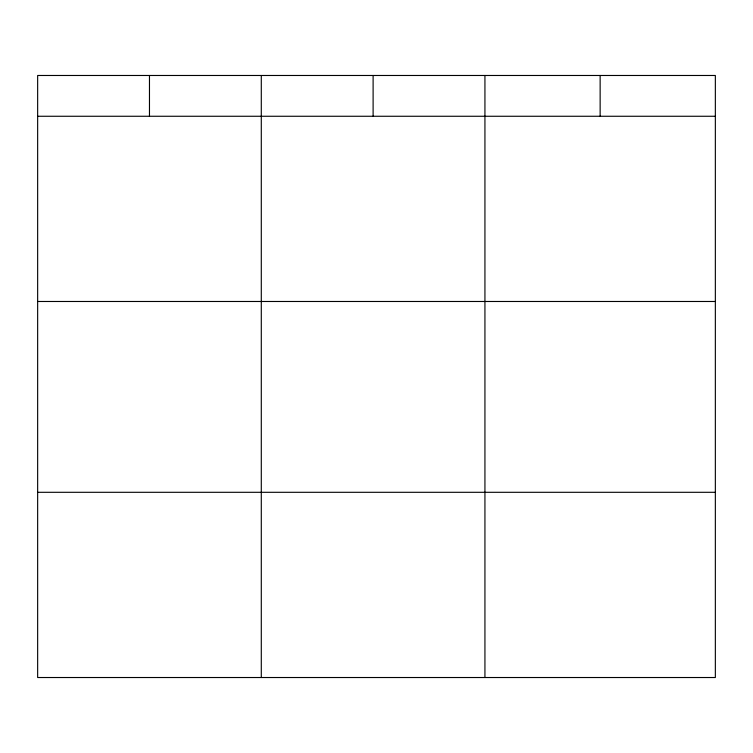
<?xml version="1.0" encoding="UTF-8"?>
<svg xmlns="http://www.w3.org/2000/svg" width="753" height="753" viewBox="0 0 753 753"><rect width="100%" height="100%" fill="white"/><g stroke="black" fill="none" stroke-linecap="round" stroke-linejoin="round"><path stroke-width="1.13" d="M715.35 301.482L715.35 75.479L37.65 75.479L37.65 677.521L715.35 677.521L715.35 301.482L37.65 301.482M37.65 116.263L715.35 116.263M37.65 492.302L715.35 492.302M600.141 75.479L600.141 116.263M484.932 75.479L484.932 677.521M373.111 75.479L373.111 116.263M261.291 75.479L261.291 677.521M149.471 75.479L149.471 116.263"/></g></svg>
